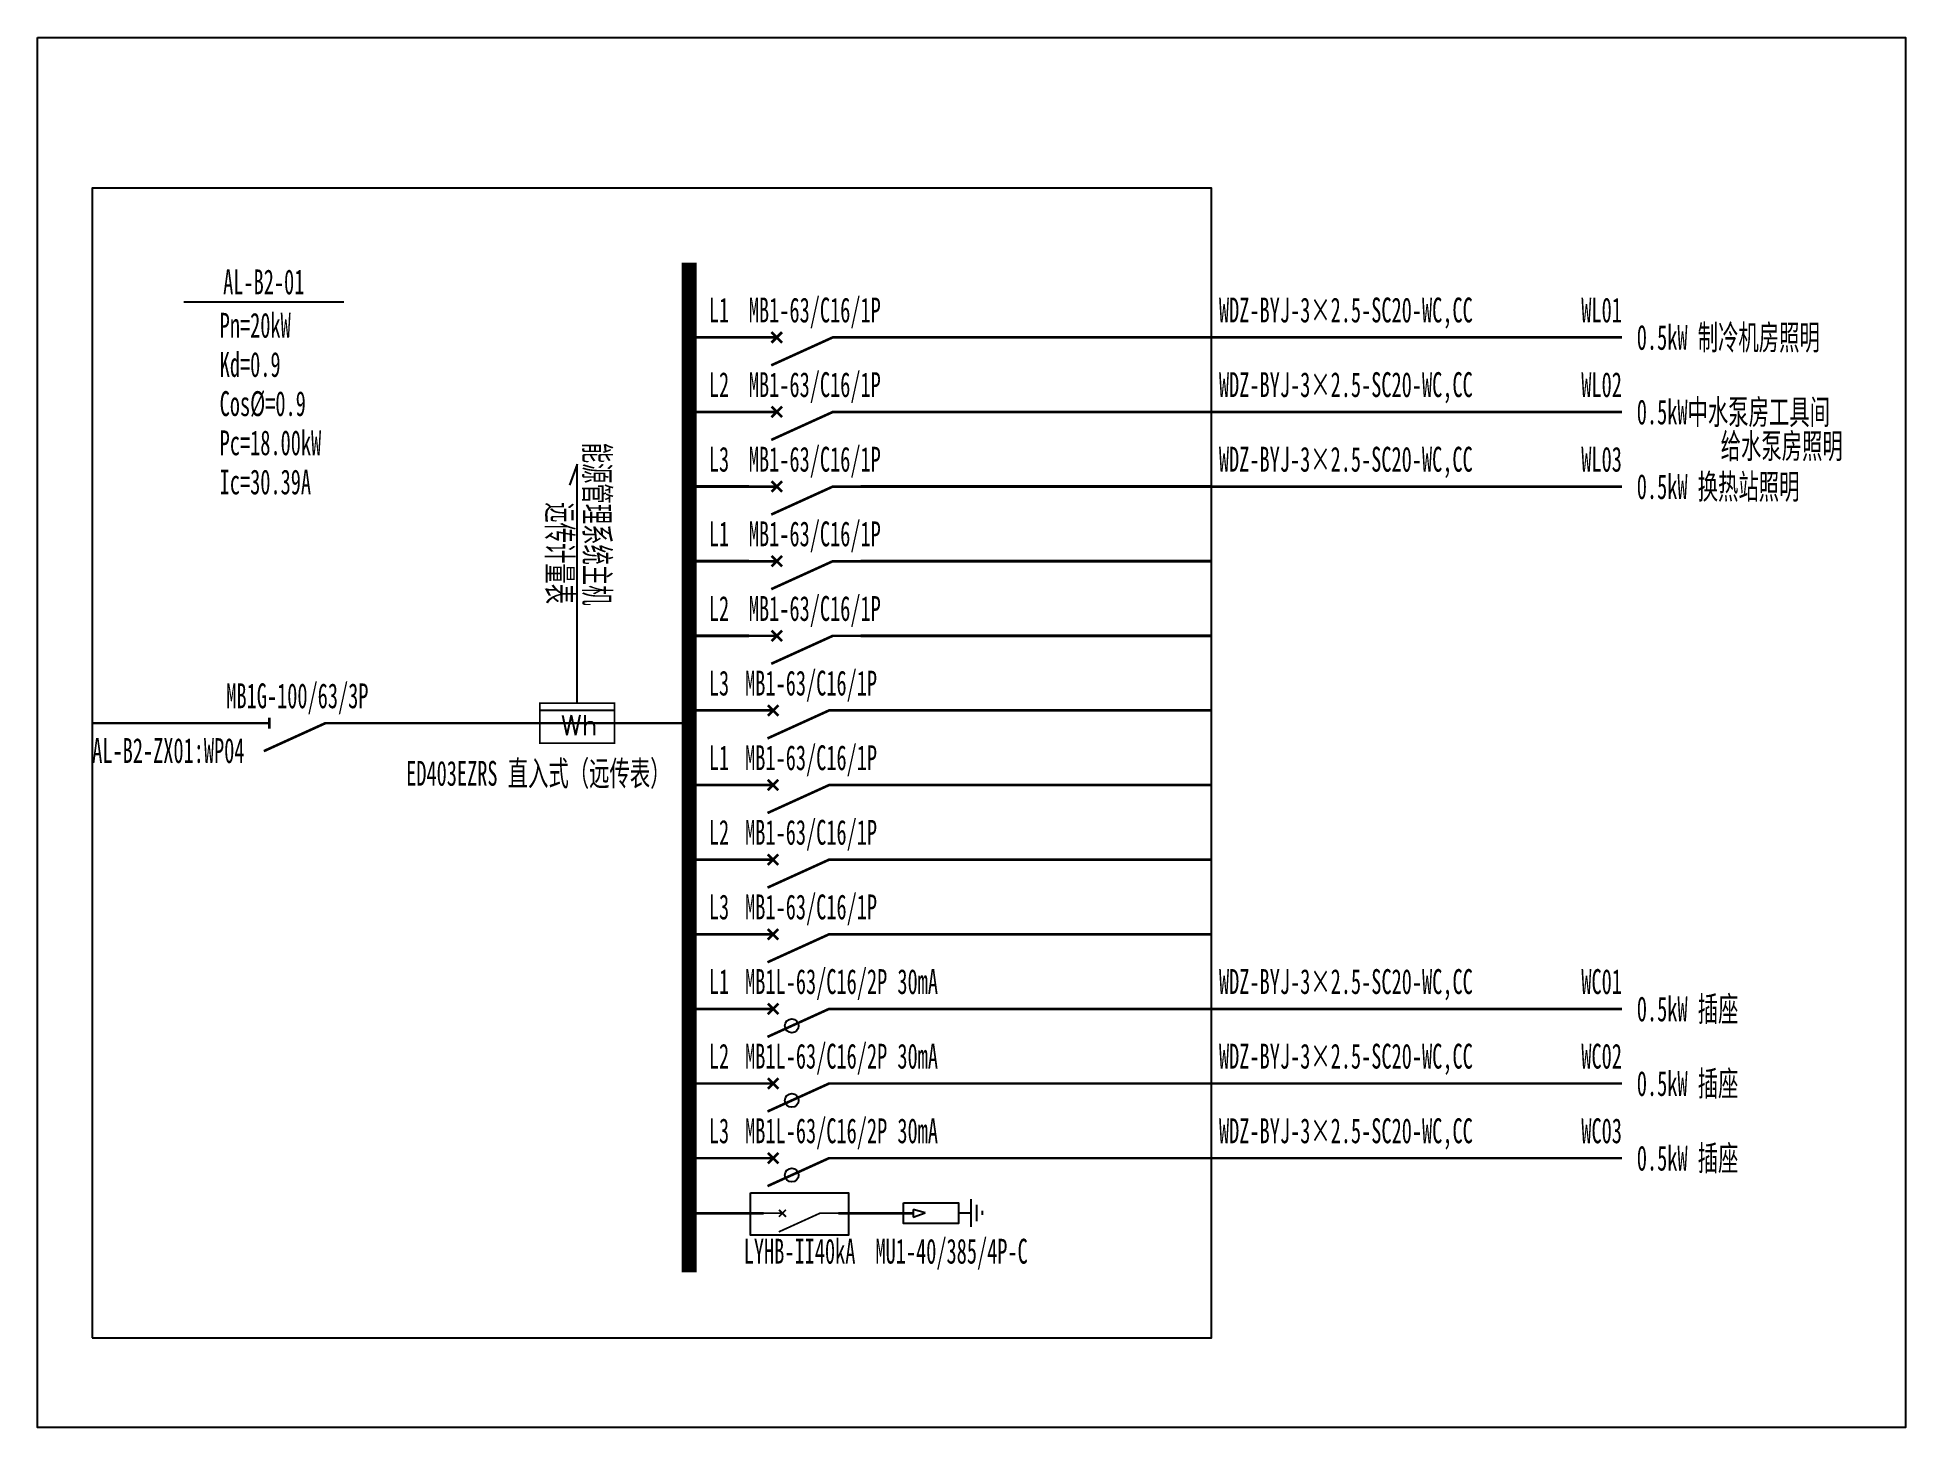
# Model space of a CAD drawing. Extents: x 1412640 to 1417146, y 419401 to 422755.
import ezdxf
from ezdxf.enums import TextEntityAlignment as Align

# ---------------------------------------------------------------- set-up
doc = ezdxf.new("R2010")
doc.units = 0
doc.header["$MEASUREMENT"] = 0
doc.layers.add('系统图', color=1, linetype='Continuous')
doc.styles.add('_SIMPLEX', font='simplex_.ttf', dxfattribs={"width": 0.6})
doc.styles.add('宋体', font='', dxfattribs={"width": 0.8, "height": 3.5})
doc.styles.get('宋体').set_extended_font_data('SimSun')

# ---------------------------------------------------------------- blocks, each defined once
blk = doc.blocks.new('$element$00000497')
at = {"const_width": 0.0233}
for points in [[(0, 0), (0, -0.25)], [(0, -1), (0, -0.75), (-0.25, -0.2)], [(-0.047, -0.297), (0.047, -0.203)], [(-0.047, -0.203), (0.047, -0.297)]]:
    blk.add_lwpolyline(points, dxfattribs=at)
at = {"flags": 9}
blk.add_attdef('S', (0, 0), '', height=0.00000667, dxfattribs=at)
blk = doc.blocks.new('$element$00000492')
blk.add_line((0.173, 0), (0.173, -1))
at = {"const_width": 0.0233}
blk.add_lwpolyline([(-0.267, 0), (0.267, 0), (0.267, -1), (-0.267, -1), (-0.267, 0)], dxfattribs=at)
at = {"style": '_SIMPLEX'}
blk.add_text('Wh', height=0.2667, rotation=270, dxfattribs=at).set_placement((-0.161, -0.281))
at = {"flags": 9}
blk.add_attdef('S', (0, 0), '', height=0.00000667, dxfattribs=at)
blk.add_attdef('S', (0, 0), '', height=0.00000667, dxfattribs=at)
blk.add_attdef('S', (0, 0), '', height=0.00000667, dxfattribs=at)
blk = doc.blocks.new('$element$00000519')
at = {"const_width": 0.0233}
for points in [[(0, 0), (0, -0.25)], [(0, -1), (0, -0.75), (-0.25, -0.2)], [(-0.05, -0.25), (0.05, -0.25)]]:
    blk.add_lwpolyline(points, dxfattribs=at)
at = {"flags": 9}
blk.add_attdef('S', (0, 0), '', height=0.00000667, dxfattribs=at)
blk = doc.blocks.new('$element$00000525')
at = {"const_width": 0.0233}
for points in [[(0, 0), (0, -0.25)], [(-0.25, -0.2), (0, -0.75), (0, -1)], [(-0.047, -0.203), (0.047, -0.297)], [(0.047, -0.203), (-0.047, -0.297)]]:
    blk.add_lwpolyline(points, dxfattribs=at)
blk.add_circle((-0.151, -0.417), 0.0615)
at = {"flags": 9}
blk.add_attdef('S', (0, 0), '', height=0.00000667, dxfattribs=at)

msp = doc.modelspace()

# ---------------------------------------------------------------- linework, layer by layer
at = {"color": 0, "linetype": 'ByBlock'}
for p, q in [((1412992.6, 422117.4), (1413378.8, 422117.4)), ((1414890.9, 419952.8), (1414890.9, 419885.6)), ((1414904.7, 419938.8), (1414904.7, 419899.6)), ((1414781.1, 419919.8), (1414751.8, 419927.7)), ((1414751.8, 419927.7), (1414751.8, 419909.5)), ((1414751.8, 419909), (1414781.1, 419919.8)), ((1414861.6, 419919.6), (1414889.7, 419919.6)), ((1414918.4, 419924.4), (1414918.4, 419914.6))]:
    msp.add_line(p, q, dxfattribs=at)
at = {"color": 0, "linetype": 'ByBlock', "ltscale": 0.2}
for p, q in [((1413941.9, 421725.5), (1413923.4, 421674.7)), ((1413941.9, 421148.9), (1413941.9, 421725.5))]:
    msp.add_line(p, q, dxfattribs=at)
at = {"color": 0, "linetype": 'ByBlock'}
for points in [[(1412771.9, 419617.9), (1415471.8, 419617.9), (1415471.8, 422391.6), (1412771.9, 422391.6)], [(1414359.8, 419968.1), (1414596.5, 419968.1), (1414596.5, 419866.1), (1414359.8, 419866.1)], [(1414729.1, 419943.8), (1414861.8, 419943.8), (1414861.8, 419893.7), (1414729.1, 419893.7)]]:
    msp.add_lwpolyline(points, close=True, dxfattribs=at)
for points, const_width in [([(1414211.8, 422211.6), (1414211.8, 419776.3)], 36), ([(1414355.8, 422031.6), (1414211.8, 422031.6)], 6.94), ([(1414625.8, 422031.6), (1414841.8, 422031.6)], 6.94), ([(1414841.8, 422031.6), (1415471.8, 422031.6)], 6.94), ([(1415471.8, 422031.6), (1416461.8, 422031.6)], 6.3), ([(1414355.8, 421851.6), (1414211.8, 421851.6)], 6.94), ([(1414625.8, 421851.6), (1414841.8, 421851.6)], 6.94), ([(1414841.8, 421851.6), (1415471.8, 421851.6)], 6.94), ([(1415471.8, 421851.6), (1416461.8, 421851.6)], 6.3), ([(1414355.8, 421671.6), (1414211.8, 421671.6)], 6.94), ([(1414625.8, 421671.6), (1414841.8, 421671.6)], 6.94), ([(1414841.8, 421671.6), (1415471.8, 421671.6)], 6.94), ([(1415471.7, 421671.6), (1416461.7, 421671.6)], 6.3), ([(1414355.8, 421491.6), (1414211.8, 421491.6)], 6.94), ([(1414625.8, 421491.6), (1414841.8, 421491.6)], 6.94), ([(1414841.8, 421491.6), (1415471.8, 421491.6)], 6.94), ([(1414355.8, 421311.6), (1414211.8, 421311.6)], 6.94), ([(1414625.8, 421311.6), (1415471.8, 421311.6)], 6.94), ([(1412771.9, 421100.9), (1413131.8, 421100.9)], 6.3), ([(1413401.8, 421100.9), (1414211.8, 421100.9)], 6.3), ([(1414211.8, 421131.6), (1414346.8, 421131.6)], 6.3), ([(1414616.8, 421131.6), (1415471.8, 421131.6)], 6.3), ([(1414211.8, 420951.6), (1414346.8, 420951.6)], 6.3), ([(1414616.8, 420951.6), (1415471.8, 420951.6)], 6.3), ([(1414211.8, 420771.6), (1414346.8, 420771.6)], 6.3), ([(1414616.8, 420771.6), (1415471.8, 420771.6)], 6.3), ([(1414211.8, 420591.6), (1414346.8, 420591.6)], 6.3), ([(1414616.8, 420591.6), (1415471.8, 420591.6)], 6.3), ([(1414211.8, 420411.6), (1414346.8, 420411.6)], 6.3), ([(1414616.8, 420411.6), (1415471.8, 420411.6)], 6.3), ([(1415471.9, 420411.6), (1416461.9, 420411.6)], 6.3), ([(1414211.8, 420231.6), (1414346.8, 420231.6)], 6.3), ([(1414616.8, 420231.6), (1415471.8, 420231.6)], 6.3), ([(1415471.9, 420231.6), (1416461.9, 420231.6)], 6.3), ([(1414211.8, 420051.6), (1414346.8, 420051.6)], 6.3), ([(1414616.8, 420051.6), (1415471.8, 420051.6)], 6.3), ([(1415471.9, 420051.6), (1416461.9, 420051.6)], 6.3), ([(1414211.8, 419918.6), (1414391.9, 419918.6)], 6.3), ([(1414571.9, 419918.6), (1414751.8, 419918.6)], 6.3)]:
    msp.add_lwpolyline(points, dxfattribs=dict(at, const_width=const_width))
at = {"layer": '系统图'}
msp.add_lwpolyline([(1412639.6, 422755.3), (1417146.2, 422755.3), (1417146.2, 419401.5), (1412639.6, 419401.5)], close=True, dxfattribs=at)

# ---------------------------------------------------------------- block references
at = {"color": 0, "linetype": 'ByBlock'}
for name, p, xscale, yscale, zscale, rotation in [('$element$00000497', (1414355.8, 422031.6), 270, 270, 270, 90.0000051727018), ('$element$00000497', (1414355.8, 421851.6), 270, 270, 270, 90.0000051727018), ('$element$00000497', (1414355.8, 421671.6), 270, 270, 270, 90.0000051727018), ('$element$00000497', (1414355.8, 421491.6), 270, 270, 270, 90.0000051727018), ('$element$00000497', (1414355.8, 421311.6), 270, 270, 270, 90.0000051727018), ('$element$00000492', (1413851.9, 421100.9), 180, 180, 180, 90), ('$element$00000497', (1414346.8, 421131.6), 270, 270, 270, 90), ('$element$00000519', (1413131.8, 421100.9), 270, 270, 270, 90), ('$element$00000497', (1414346.8, 420951.6), 270, 270, 270, 90), ('$element$00000497', (1414346.8, 420951.6), 270, 270, 270, 90), ('$element$00000497', (1414346.8, 420771.6), 270, 270, 270, 90), ('$element$00000497', (1414346.8, 420771.6), 270, 270, 270, 90), ('$element$00000497', (1414346.8, 420591.6), 270, 270, 270, 90), ('$element$00000525', (1414346.8, 420411.6), 270, 270, 270, 90), ('$element$00000525', (1414346.8, 420231.6), 270, 270, 270, 90), ('$element$00000525', (1414346.8, 420051.6), 270, 270, 270, 90), ('$element$00000497', (1414391.9, 419918.6), 180, 180, 180, 90)]:
    msp.add_blockref(name, p, dxfattribs=dict(at, xscale=xscale, yscale=yscale, zscale=zscale, rotation=rotation))

# ---------------------------------------------------------------- texts
at = {"color": 0, "linetype": 'ByBlock', "style": '宋体', "width": 0.6}
for s, p in [('AL-B2-01', (1413185.7, 422117.4)), ('L1', (1414283.8, 422049.6)), ('L2', (1414283.8, 421869.6)), ('L3', (1414283.8, 421689.6)), ('L1', (1414283.8, 421509.6)), ('L2', (1414283.8, 421329.6)), ('L3', (1414283.8, 421149.6)), ('L1', (1414283.8, 420969.6)), ('L2', (1414283.8, 420789.6)), ('L3', (1414283.8, 420609.6)), ('L1', (1414283.8, 420429.6)), ('L2', (1414283.8, 420249.6)), ('L3', (1414283.8, 420069.6))]:
    msp.add_text(s, height=60, dxfattribs=at).set_placement(p, align=Align.BOTTOM_CENTER)
for s, p in [('Pn=20kW', (1413079.4, 422030.8)), ('Kd=0.9', (1413079.4, 421936.3)), ('Cos%%C=0.9', (1413079.4, 421841.8)), ('Pc=18.00kW', (1413079.4, 421747.3)), ('Ic=30.39A', (1413079.4, 421652.8))]:
    msp.add_text(s, height=60, dxfattribs=at).set_placement(p)
at = {"color": 40, "linetype": 'ByBlock', "style": '宋体', "width": 0.6}
for p in [(1414355.8, 422049.6), (1414355.8, 421869.6), (1414355.8, 421689.6), (1414355.8, 421509.6), (1414355.8, 421329.6), (1414346.8, 421149.6), (1414346.8, 420969.6), (1414346.8, 420789.6), (1414346.8, 420609.6)]:
    msp.add_text('MB1-63/C16/1P', height=60, dxfattribs=at).set_placement(p, align=Align.BOTTOM_LEFT)
at = {"color": 0, "linetype": 'ByBlock', "style": '宋体', "width": 0.6}
for p in [(1415489.8, 422049.6), (1415489.8, 421869.6), (1415489.7, 421689.6), (1415489.9, 420429.6), (1415489.9, 420249.6), (1415489.9, 420069.6)]:
    msp.add_text('WDZ-BYJ-3×2.5-SC20-WC,CC', height=60, dxfattribs=at).set_placement(p, align=Align.BOTTOM_LEFT)
for s, p in [('WL01', (1416461.8, 422049.6)), ('WL02', (1416461.8, 421869.6)), ('WL03', (1416461.8, 421689.6)), ('WC01', (1416461.9, 420429.6)), ('WC02', (1416461.9, 420249.6)), ('WC03', (1416461.9, 420069.6))]:
    msp.add_text(s, height=60, dxfattribs=at).set_placement(p, align=Align.BOTTOM_RIGHT)
for s, p in [('0.5kW 制冷机房照明', (1416497.7, 422031.6)), ('0.5kW中水泵房工具间', (1416497.7, 421851.6)), ('给水泵房照明', (1416700, 421769.7)), ('0.5kW 换热站照明', (1416497.7, 421671.6)), ('0.5kW 插座', (1416497.8, 420411.6)), ('0.5kW 插座', (1416497.8, 420231.6)), ('0.5kW 插座', (1416497.8, 420051.6))]:
    msp.add_text(s, height=60, dxfattribs=at).set_placement(p, align=Align.MIDDLE_LEFT)
for s, p in [('能源管理系统主机', (1413941.9, 421384.6)), ('远传计量表', (1413851.9, 421388.2))]:
    msp.add_text(s, height=60, rotation=270, dxfattribs=at).set_placement(p, align=Align.BOTTOM_RIGHT)
at = {"color": 1, "linetype": 'ByBlock', "style": '宋体', "width": 0.6}
msp.add_text('MB1G-100/63/3P', height=60, dxfattribs=at).set_placement((1413266.8, 421118.9), align=Align.BOTTOM_CENTER)
at = {"color": 0, "linetype": 'ByBlock', "style": '宋体', "width": 0.6}
msp.add_text('AL-B2-ZX01:WP04', height=60, dxfattribs=at).set_placement((1412771.9, 421064.9), align=Align.TOP_LEFT)
at = {"color": 2, "linetype": 'ByBlock', "style": '宋体', "width": 0.6}
msp.add_text('ED403EZRS 直入式（远传表）', height=60, dxfattribs=at).set_placement((1413848.1, 421009.9), align=Align.TOP_CENTER)
at = {"color": 3, "linetype": 'ByBlock', "style": '宋体', "width": 0.6}
for p in [(1414346.8, 420429.6), (1414346.8, 420249.6), (1414346.8, 420069.6)]:
    msp.add_text('MB1L-63/C16/2P 30mA', height=60, dxfattribs=at).set_placement(p, align=Align.BOTTOM_LEFT)
at = {"color": 40, "linetype": 'ByBlock', "style": '宋体', "width": 0.6}
msp.add_text('LYHB-II40kA', height=60, dxfattribs=at).set_placement((1414478.2, 419857.1), align=Align.TOP_CENTER)
at = {"color": 30, "linetype": 'ByBlock', "style": '宋体', "width": 0.6}
msp.add_text('MU1-40/385/4P-C', height=60, dxfattribs=at).set_placement((1414844.9, 419857.1), align=Align.TOP_CENTER)

doc.saveas('drawing.dxf')
